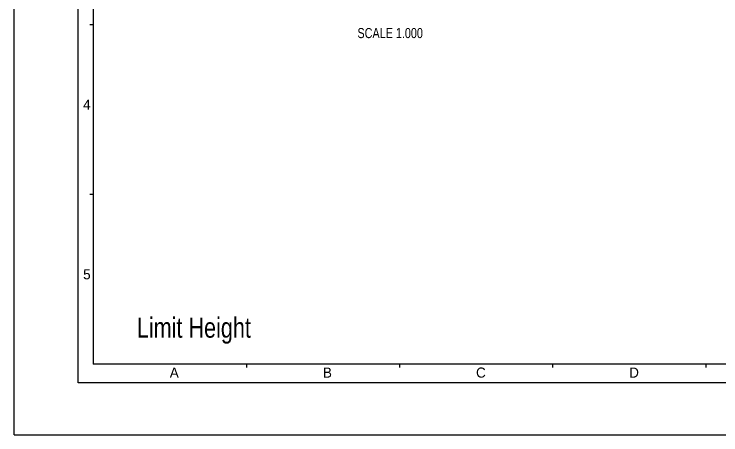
# Model space of a CAD drawing. Header units: millimetres. Extents: x 0 to 420, y 0 to 297.
# Drawn here: x 0 to 210, y 0 to 125 of the extents above; entities that cross this region are included whole.
import ezdxf

# ---------------------------------------------------------------- set-up
doc = ezdxf.new("R2010")
doc.units = ezdxf.units.MM
doc.header["$LTSCALE"] = 23.1
doc.layers.get('0').update_dxf_attribs({"linetype": 'CONTINUOUS'})
doc.layers.add('DETAIL', color=7, linetype='CONTINUOUS')
doc.styles.get("Standard").update_dxf_attribs({"font": 'txt', "width": 0.8})
doc.styles.add('TEXTSTYLE_2', font='txt')

msp = doc.modelspace()

# ---------------------------------------------------------------- linework, layer by layer
at = {"color": 7, "linetype": 'CONTINUOUS'}
for q in [(0, 297), (420, 0)]:
    msp.add_line((0, 0), q, dxfattribs=at)
at = {"color": 4, "linetype": 'CONTINUOUS'}
for p, q in [((19, 15.5), (19, 281.5)), ((23.5, 276), (23.5, 21)), ((23.5, 121.8), (22.5, 121.8)), ((23.5, 71.4), (22.5, 71.4)), ((396, 21), (23.5, 21)), ((69, 21), (69, 20)), ((114.5, 21), (114.5, 20)), ((160, 21), (160, 20)), ((205.5, 21), (205.5, 20)), ((401, 15.5), (19, 15.5))]:
    msp.add_line(p, q, dxfattribs=at)

# ---------------------------------------------------------------- texts
at = {"color": 2, "linetype": 'CONTINUOUS', "char_height": 3, "width": 3, "attachment_point": 1, "line_spacing_factor": 0.9, "style": 'TEXTSTYLE_2'}
for s, insert in [('4', (20.5, 99.6)), ('5', (20.5, 49.2)), ('A', (46.25, 20)), ('B', (91.75, 20)), ('C', (137.25, 20)), ('D', (182.75, 20))]:
    msp.add_mtext(s, dxfattribs=dict(at, insert=insert))
at = {"layer": 'DETAIL', "color": 2, "linetype": 'CONTINUOUS', "line_spacing_factor": 0.9}
for s, insert, char_height, width, attachment_point in [('SCALE 1.000', (121.46, 120.86), 3, 26.4, 3), ('Limit Height', (36.46, 34.86), 6, 57.6, 1)]:
    msp.add_mtext(s, dxfattribs=dict(at, insert=insert, char_height=char_height, width=width, attachment_point=attachment_point))

doc.saveas('drawing.dxf')
